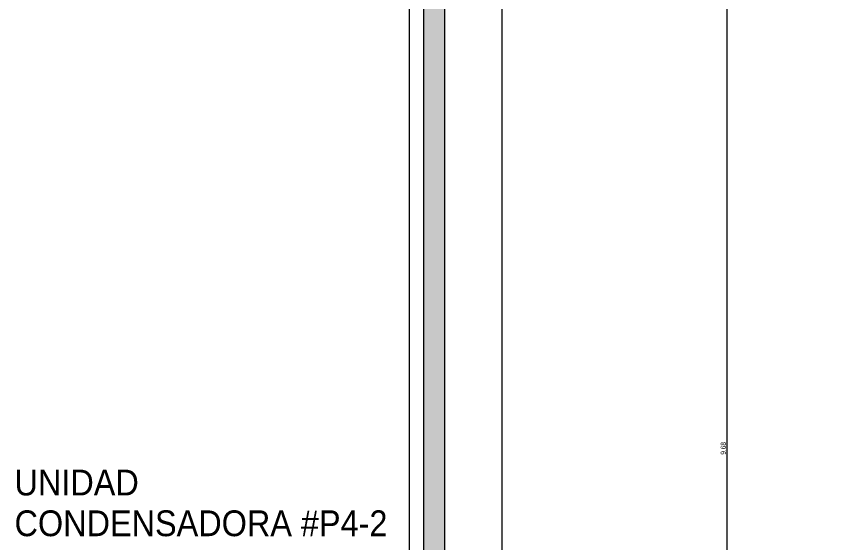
# Model space of a CAD drawing. Header units: metres. Extents: x 32 to 132, y -29 to 44.
# Drawn here: x 125.09 to 130.74, y -7.75 to -4.07 of the extents above; entities that cross this region are included whole.
import ezdxf

# ---------------------------------------------------------------- set-up
doc = ezdxf.new("R2010")
doc.units = ezdxf.units.M
doc.header["$LTSCALE"] = 100
doc.layers.add('Arqui', color=8, linetype='Continuous', lineweight=0)
doc.layers.add('M-EQPM-IDEN', color=7, linetype='Continuous', lineweight=9)
doc.styles.add('ROMANS', font='arial.ttf', dxfattribs={"width": 0.7})
doc.styles.add('SansSerif_2', font='SANSS__.TTF', dxfattribs={"width": 0.9, "height": 0.18})
doc.dimstyles.new('1-10', dxfattribs={"dimscale": 10, "dimtxt": 0.0037, "dimasz": 0.001, "dimexe": 0.0018, "dimexo": 0.0018, "dimgap": 0.0005, "dimtad": 1, "dimzin": 4, "dimdsep": 46, "dimtxsty": 'ROMANS', "dimblk": 'ARCHTICK', "dimcen": 0.003, "dimdle": 0.0015, "dimclrd": 1, "dimclre": 1, "dimclrt": 4, "dimadec": 0, "dimazin": 0, "dimtfac": 1, "dimtix": 1, "dimtmove": 2, "dimatfit": 3, "dimldrblk": 'flecha', "dimfxl": 1, "dimtolj": 1, "dimtzin": 4, "dimarcsym": 0})

# ---------------------------------------------------------------- blocks, each defined once
blk = doc.blocks.new('_ArchTick')
at = {"layer": 'Arqui', "const_width": 0.15}
blk.add_lwpolyline([(-0.5, -0.5), (0.5, 0.5)], dxfattribs=at)
blk = doc.blocks.new('*D35')
at = {"layer": 'Arqui', "lineweight": -2, "transparency": 16777216}
for p, q in [((-46.7195, -6693.9988), (-47.4043, -6693.9988)), ((-47.3863, -6693.9838), (-47.3863, -6703.6888)), ((-46.7195, -6703.6738), (-47.4043, -6703.6738))]:
    blk.add_line(p, q, dxfattribs=at)
at = {"layer": 'Arqui', "transparency": 16777216}
for p in [(-46.7015, -6693.9988), (-47.3863, -6703.6738), (-46.7015, -6703.6738)]:
    blk.add_point(p, dxfattribs=at)
at = {"layer": 'Arqui', "lineweight": -2, "transparency": 16777216, "xscale": 0.01, "yscale": 0.01, "zscale": 0.01}
for p, rotation in [((-47.3863, -6693.9988), 90), ((-47.3863, -6703.6738), 270)]:
    blk.add_blockref('_ArchTick', p, dxfattribs=dict(at, rotation=rotation))
at = {"layer": 'Arqui', "transparency": 16777216, "insert": (-47.4102, -6698.8363), "char_height": 0.037, "attachment_point": 5, "rotation": 90, "style": 'ROMANS'}
blk.add_mtext('\\A1;9.68', dxfattribs=at)
blk = doc.blocks.new('flecha')
at = {"layer": 'Arqui', "lineweight": 0}
h = blk.add_hatch(color=256, dxfattribs=at)
h.dxf.hatch_style = 1
h.paths.add_polyline_path([(0, 0), (2.44, 0.43), (2.44, 0.02), (4, 0.03), (4, -0.03), (2.44, -0.04), (2.44, -0.43)])
at = {"layer": 'Arqui', "lineweight": 0, "flags": 128}
blk.add_lwpolyline([(0, 0), (2.44, 0.43), (2.44, 0.02), (2.44, 0.02), (4, 0.03), (4, -0.03), (2.44, -0.04), (2.44, -0.43), (0, 0)], dxfattribs=at)
blk = doc.blocks.new('estructura etapa 3')
at = {"layer": 'Arqui'}
blk.add_line((-49.6036, -6655.2792), (-49.6036, -6714.8391), dxfattribs=at)
dim = blk.add_linear_dim(base=(-47.38635, -6703.67384), p1=(-46.70152, -6693.99883), p2=(-46.70152, -6703.67384), angle=90, dimstyle='1-10', dxfattribs=at)
dim.commit()
dim.dimension.update_dxf_attribs({"geometry": '*D35', "text_midpoint": (-47.41024, -6698.83633)})
blk = doc.blocks.new('A$C4ed580ad')
at = {"layer": 'Arqui', "ltscale": 0.3}
h = blk.add_hatch(color=256, dxfattribs=at)
h.dxf.hatch_style = 1
h.paths.add_polyline_path([(47.9816, 63.0005), (47.8316, 63.0005), (47.8316, 9.2757), (47.9816, 9.2757)])
at = {"layer": 'Arqui'}
blk.add_line((48.3816, 9.0927), (48.3816, 27.4117, -41.2555), dxfattribs=at)
blk.add_lwpolyline([(47.9816, 63.0005), (47.8316, 63.0005), (47.8316, 9.2757), (47.9816, 9.2757)], close=True, dxfattribs=at)
blk.add_blockref('estructura etapa 3', (97.3352, 6720.7245), dxfattribs=at)

msp = doc.modelspace()

# ---------------------------------------------------------------- block references
at = {"layer": 'Arqui'}
msp.add_blockref('A$C4ed580ad', (80.1042, -28.9743), dxfattribs=at)

# ---------------------------------------------------------------- texts
at = {"layer": 'M-EQPM-IDEN', "char_height": 0.18, "attachment_point": 1, "style": 'SansSerif_2'}
for s, insert, width in [('UNIDAD', (125.082, -7.2344), 1.031772), ('CONDENSADORA #P4-2', (125.082, -7.5188), 3.102531)]:
    msp.add_mtext(s, dxfattribs=dict(at, insert=insert, width=width))

doc.saveas('drawing.dxf')
